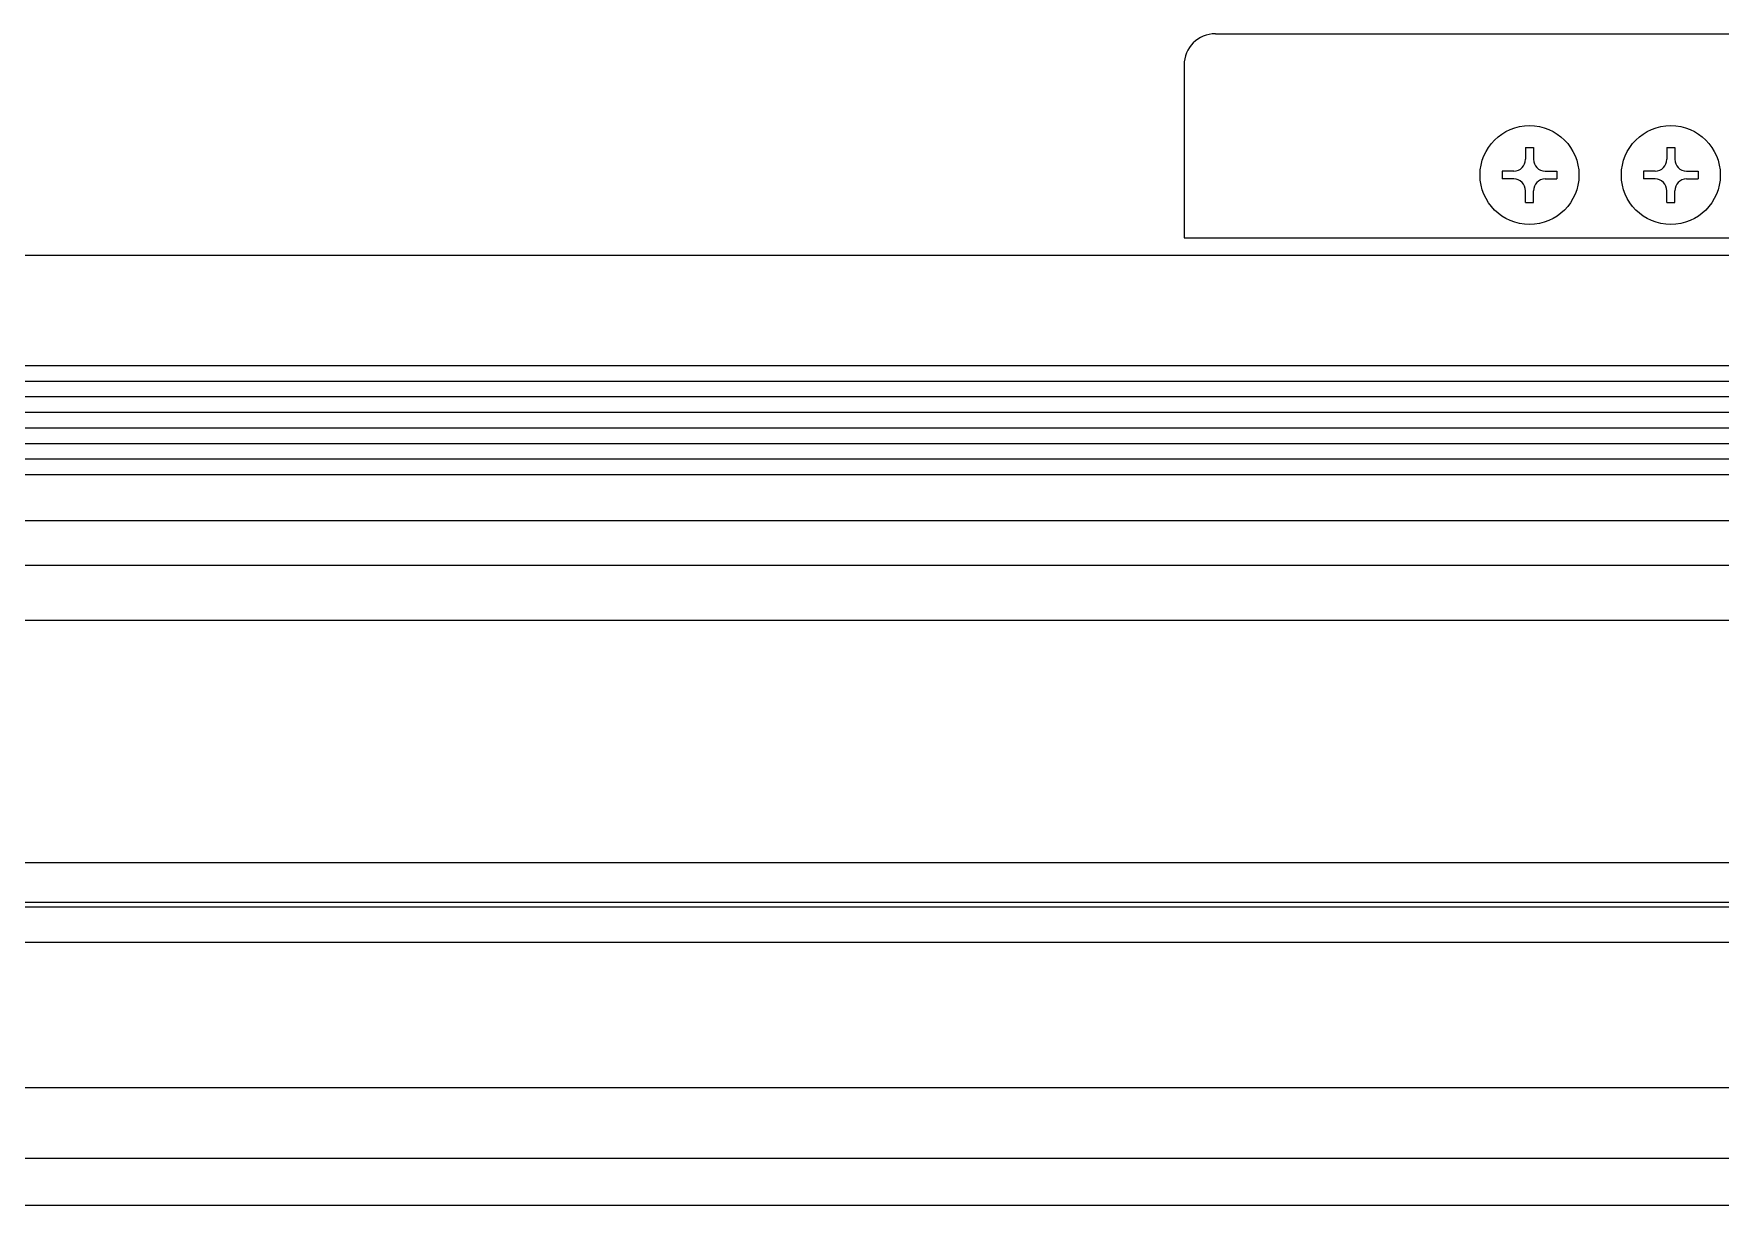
# Model space of a CAD drawing. Extents: x -805 to 822, y -206 to 306.
# Drawn here: x -552.2 to -444.8, y 13.6 to 88.2 of the extents above; entities that cross this region are included whole.
import ezdxf

# ---------------------------------------------------------------- set-up
doc = ezdxf.new("R2010")
doc.units = 0
doc.linetypes.add('CONTINOUS', pattern=[0])
doc.layers.get('0').update_dxf_attribs({"linetype": 'CONTINUOUS'})

msp = doc.modelspace()

# ---------------------------------------------------------------- linework, layer by layer
at = {"color": 7, "linetype": 'CONTINOUS'}
for p, q in [((-476.95, 88.23), (-433.95, 88.23)), ((-478.95, 86.23), (-478.95, 75.23)), ((-457.2, 80.98), (-456.7, 80.98)), ((-457.2, 80.98), (-457.2, 80.23)), ((-456.7, 80.98), (-456.7, 80.23)), ((-448.2, 80.98), (-447.7, 80.98)), ((-448.2, 80.98), (-448.2, 80.23)), ((-447.7, 80.98), (-447.7, 80.23)), ((-457.95, 79.48), (-458.7, 79.48)), ((-458.7, 79.48), (-458.7, 78.98)), ((-457.95, 78.98), (-458.7, 78.98)), ((-455.95, 79.48), (-455.2, 79.48)), ((-455.95, 78.98), (-455.2, 78.98)), ((-455.2, 79.48), (-455.2, 78.98)), ((-448.95, 79.48), (-449.7, 79.48)), ((-449.7, 79.48), (-449.7, 78.98)), ((-448.95, 78.98), (-449.7, 78.98)), ((-446.95, 79.48), (-446.2, 79.48)), ((-446.95, 78.98), (-446.2, 78.98)), ((-446.2, 79.48), (-446.2, 78.98)), ((-457.2, 77.48), (-457.2, 78.23)), ((-457.2, 77.48), (-456.7, 77.48)), ((-456.7, 77.48), (-456.7, 78.23)), ((-448.2, 77.48), (-448.2, 78.23)), ((-448.2, 77.48), (-447.7, 77.48)), ((-447.7, 77.48), (-447.7, 78.23)), ((-478.95, 75.23), (-434.95, 75.23)), ((-626.95, 74.13), (808.05, 74.13)), ((-625.95, 67.11), (807.05, 67.11)), ((-625.95, 66.11), (807.05, 66.11)), ((-625.95, 65.12), (807.05, 65.12)), ((-625.95, 64.13), (807.05, 64.13)), ((-625.95, 63.14), (807.05, 63.14)), ((-625.95, 62.14), (807.05, 62.14)), ((-625.95, 61.15), (807.05, 61.15)), ((-625.95, 60.16), (807.05, 60.16)), ((-626.95, 57.24), (808.05, 57.24)), ((-625.95, 54.38), (807.05, 54.38)), ((-625.95, 50.88), (807.05, 50.88)), ((-628.95, 35.46), (807.05, 35.46)), ((-625.95, 32.93), (807.05, 32.93)), ((-625.95, 32.63), (807.05, 32.63)), ((-628.95, 30.39), (807.05, 30.39)), ((-626.95, 21.13), (808.05, 21.13)), ((-626.95, 16.63), (808.05, 16.63)), ((-625.95, 13.63), (807.05, 13.63))]:
    msp.add_line(p, q, dxfattribs=at)
for centre in [(-456.95, 79.23), (-447.95, 79.23)]:
    msp.add_circle(centre, 3.15, dxfattribs=at)
for centre, radius, start, end in [((-476.95, 86.23), 2, 90, 180), ((-457.95, 80.23), 0.748, 270, 0), ((-455.95, 80.23), 0.748, 180, 270), ((-448.95, 80.23), 0.748, 270, 0), ((-446.95, 80.23), 0.748, 180, 270), ((-457.95, 78.23), 0.748, 0, 90.0001), ((-455.95, 78.23), 0.748, 90, 180), ((-448.95, 78.23), 0.748, 0, 90.0001), ((-446.95, 78.23), 0.748, 90, 180)]:
    msp.add_arc(centre, radius, start, end, dxfattribs=at)

doc.saveas('drawing.dxf')
